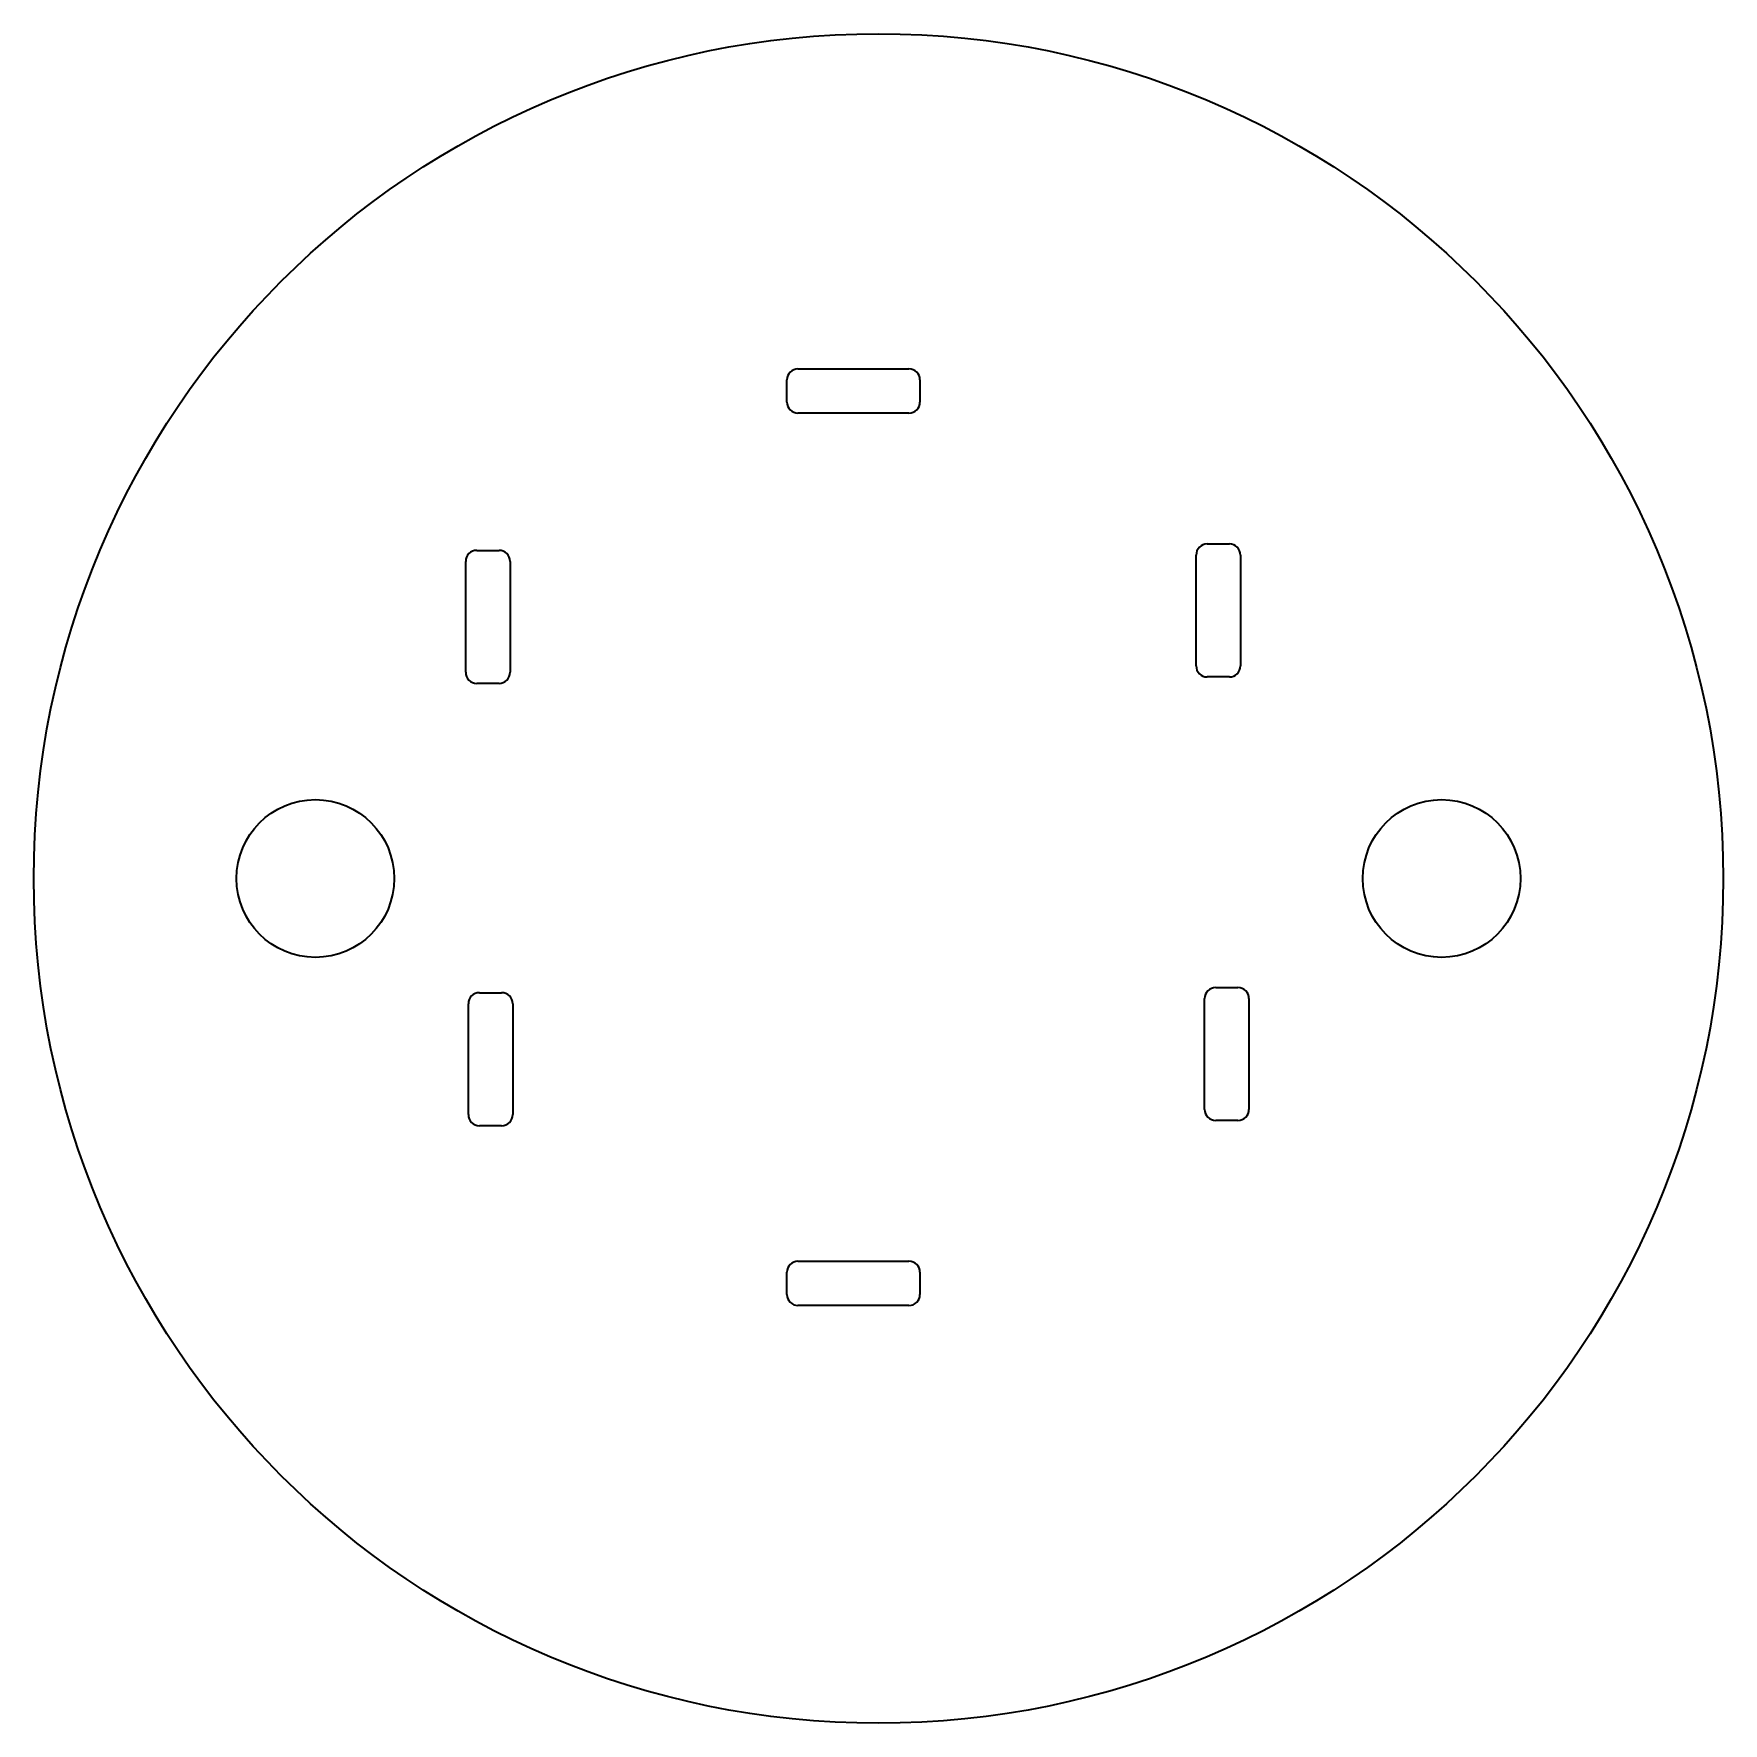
# Model space of a CAD drawing. Header units: millimetres. Extents: x -38.1 to 38.1, y -38.1 to 38.1.
import ezdxf

# ---------------------------------------------------------------- set-up
doc = ezdxf.new("R2010")
doc.units = ezdxf.units.MM
doc.layers.add('1', color=7, linetype='Continuous', true_color=0xffffff)

msp = doc.modelspace()

# ---------------------------------------------------------------- linework, layer by layer
at = {"layer": '1', "color": 252, "linetype": 'Continuous', "lineweight": 35}
for p, q in [((-3.631099, 22.989759), (1.368901, 22.989759)), ((-3.631099, 22.989759), (1.368901, 22.989759)), ((-4.131099, 21.489759), (-4.131099, 22.489759)), ((-4.131099, 21.489759), (-4.131099, 22.489759)), ((1.868901, 22.489759), (1.868901, 21.489759)), ((1.868901, 22.489759), (1.868901, 21.489759)), ((1.368901, 20.989759), (-3.631099, 20.989759)), ((1.368901, 20.989759), (-3.631099, 20.989759)), ((-18.116975, 14.79928), (-17.116975, 14.79928)), ((-18.116975, 14.79928), (-17.116975, 14.79928)), ((14.325953, 9.590312), (14.325953, 14.590312)), ((14.325953, 9.590312), (14.325953, 14.590312)), ((14.825953, 15.090312), (15.825953, 15.090312)), ((14.825953, 15.090312), (15.825953, 15.090312)), ((16.325953, 14.590312), (16.325953, 9.590312)), ((16.325953, 14.590312), (16.325953, 9.590312)), ((-18.616975, 9.29928), (-18.616975, 14.29928)), ((-18.616975, 9.29928), (-18.616975, 14.29928)), ((-16.616975, 14.29928), (-16.616975, 9.29928)), ((-16.616975, 14.29928), (-16.616975, 9.29928)), ((-17.116975, 8.79928), (-18.116975, 8.79928)), ((-17.116975, 8.79928), (-18.116975, 8.79928)), ((15.825953, 9.090312), (14.825953, 9.090312)), ((15.825953, 9.090312), (14.825953, 9.090312)), ((-17.999624, -5.150484), (-16.999624, -5.150484)), ((-17.999624, -5.150484), (-16.999624, -5.150484)), ((15.210866, -4.915781), (16.210866, -4.915781)), ((15.210866, -4.915781), (16.210866, -4.915781)), ((-18.499624, -10.650484), (-18.499624, -5.650484)), ((-18.499624, -10.650484), (-18.499624, -5.650484)), ((-16.499624, -5.650484), (-16.499624, -10.650484)), ((-16.499624, -5.650484), (-16.499624, -10.650484)), ((14.710866, -10.415781), (14.710866, -5.415781)), ((14.710866, -10.415781), (14.710866, -5.415781)), ((16.710866, -5.415781), (16.710866, -10.415781)), ((16.710866, -5.415781), (16.710866, -10.415781)), ((-16.999624, -11.150484), (-17.999624, -11.150484)), ((-16.999624, -11.150484), (-17.999624, -11.150484)), ((16.210866, -10.915781), (15.210866, -10.915781)), ((16.210866, -10.915781), (15.210866, -10.915781)), ((-3.631099, -17.261824), (1.368901, -17.261824)), ((-3.631099, -17.261824), (1.368901, -17.261824)), ((-4.131099, -18.761824), (-4.131099, -17.761824)), ((-4.131099, -18.761824), (-4.131099, -17.761824)), ((1.868901, -17.761824), (1.868901, -18.761824)), ((1.868901, -17.761824), (1.868901, -18.761824)), ((1.368901, -19.261824), (-3.631099, -19.261824)), ((1.368901, -19.261824), (-3.631099, -19.261824))]:
    msp.add_line(p, q, dxfattribs=at)
for centre, radius in [((0, 0), 38.1), ((0, 0), 38.1), ((-25.4, 0), 3.556), ((-25.4, 0), 3.556), ((25.4, 0), 3.556), ((25.4, 0), 3.556)]:
    msp.add_circle(centre, radius, dxfattribs=at)
for centre, start, end in [((-3.631099, 22.489759), 90, 180), ((-3.631099, 22.489759), 90, 180), ((1.368901, 22.489759), 0, 90), ((1.368901, 22.489759), 0, 90), ((-3.631099, 21.489759), 180, 270), ((-3.631099, 21.489759), 180, 270), ((1.368901, 21.489759), 270, 0), ((1.368901, 21.489759), 270, 0), ((-18.116975, 14.29928), 90, 180), ((-18.116975, 14.29928), 90, 180), ((-17.116975, 14.29928), 0, 90), ((-17.116975, 14.29928), 0, 90), ((14.825953, 14.590312), 90, 180), ((14.825953, 14.590312), 90, 180), ((15.825953, 14.590312), 0, 90), ((15.825953, 14.590312), 0, 90), ((-18.116975, 9.29928), 180, 270), ((-18.116975, 9.29928), 180, 270), ((-17.116975, 9.29928), 270, 0), ((-17.116975, 9.29928), 270, 0), ((14.825953, 9.590312), 180, 270), ((14.825953, 9.590312), 180, 270), ((15.825953, 9.590312), 270, 0), ((15.825953, 9.590312), 270, 0), ((-17.999624, -5.650484), 90, 180), ((-17.999624, -5.650484), 90, 180), ((-16.999624, -5.650484), 0, 90), ((-16.999624, -5.650484), 0, 90), ((15.210866, -5.415781), 90, 180), ((15.210866, -5.415781), 90, 180), ((16.210866, -5.415781), 0, 90), ((16.210866, -5.415781), 0, 90), ((-17.999624, -10.650484), 180, 270), ((-17.999624, -10.650484), 180, 270), ((-16.999624, -10.650484), 270, 0), ((-16.999624, -10.650484), 270, 0), ((15.210866, -10.415781), 180, 270), ((15.210866, -10.415781), 180, 270), ((16.210866, -10.415781), 270, 360), ((16.210866, -10.415781), 270, 360), ((-3.631099, -17.761824), 90, 180), ((-3.631099, -17.761824), 90, 180), ((1.368901, -17.761824), 0, 90), ((1.368901, -17.761824), 0, 90), ((-3.631099, -18.761824), 180, 270), ((-3.631099, -18.761824), 180, 270), ((1.368901, -18.761824), 270, 0), ((1.368901, -18.761824), 270, 0)]:
    msp.add_arc(centre, 0.5, start, end, dxfattribs=at)

doc.saveas('drawing.dxf')
